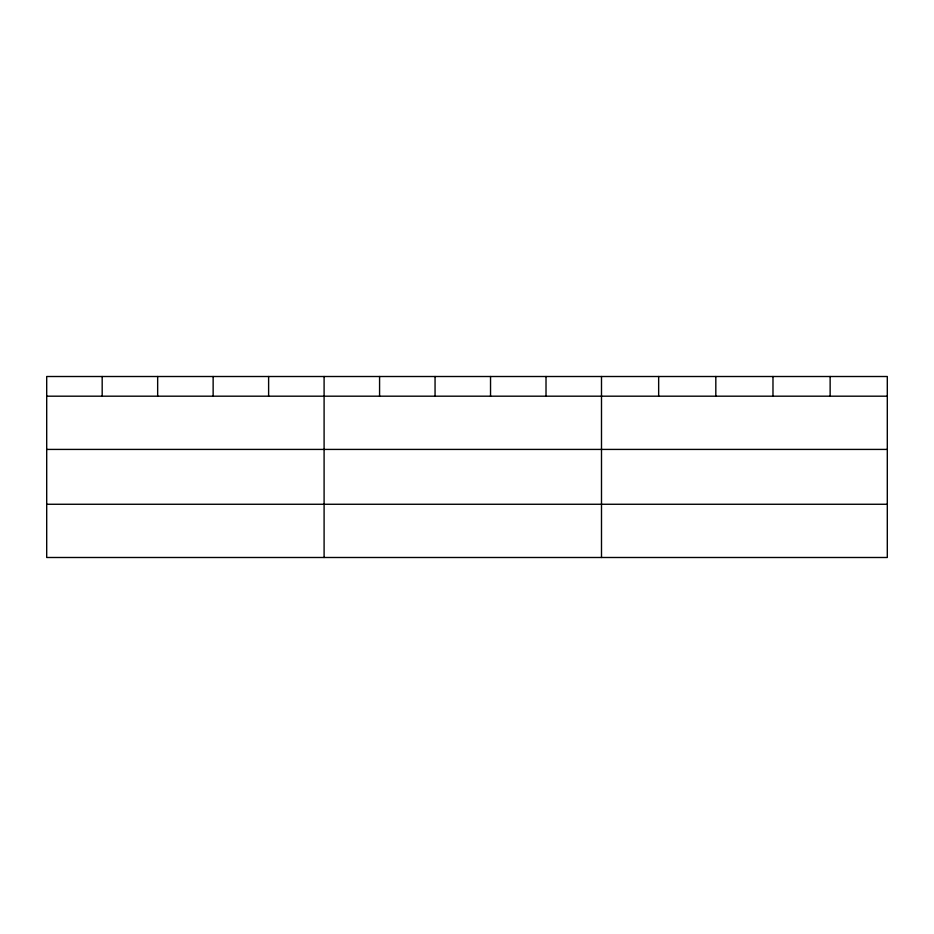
<?xml version="1.0" encoding="UTF-8"?>
<svg xmlns="http://www.w3.org/2000/svg" width="934" height="934" viewBox="0 0 934 934"><rect width="100%" height="100%" fill="white"/><g stroke="black" fill="none" stroke-linecap="round" stroke-linejoin="round"><path stroke-width="1.4" d="M887.3 449.417L887.3 376.507L46.7 376.507L46.7 557.493L887.3 557.493L887.3 449.417L46.7 449.417M46.7 396.191L887.3 396.191M46.7 504.267L887.3 504.267M830.139 376.507L830.139 396.191M772.978 376.507L772.978 396.191M715.818 376.507L715.818 396.191M658.657 376.507L658.657 396.191M601.496 376.507L601.496 557.493M546.016 376.507L546.016 396.191M490.537 376.507L490.537 396.191M435.057 376.507L435.057 396.191M379.578 376.507L379.578 396.191M324.098 376.507L324.098 557.493M268.618 376.507L268.618 396.191M213.139 376.507L213.139 396.191M157.659 376.507L157.659 396.191M102.18 376.507L102.18 396.191"/></g></svg>
